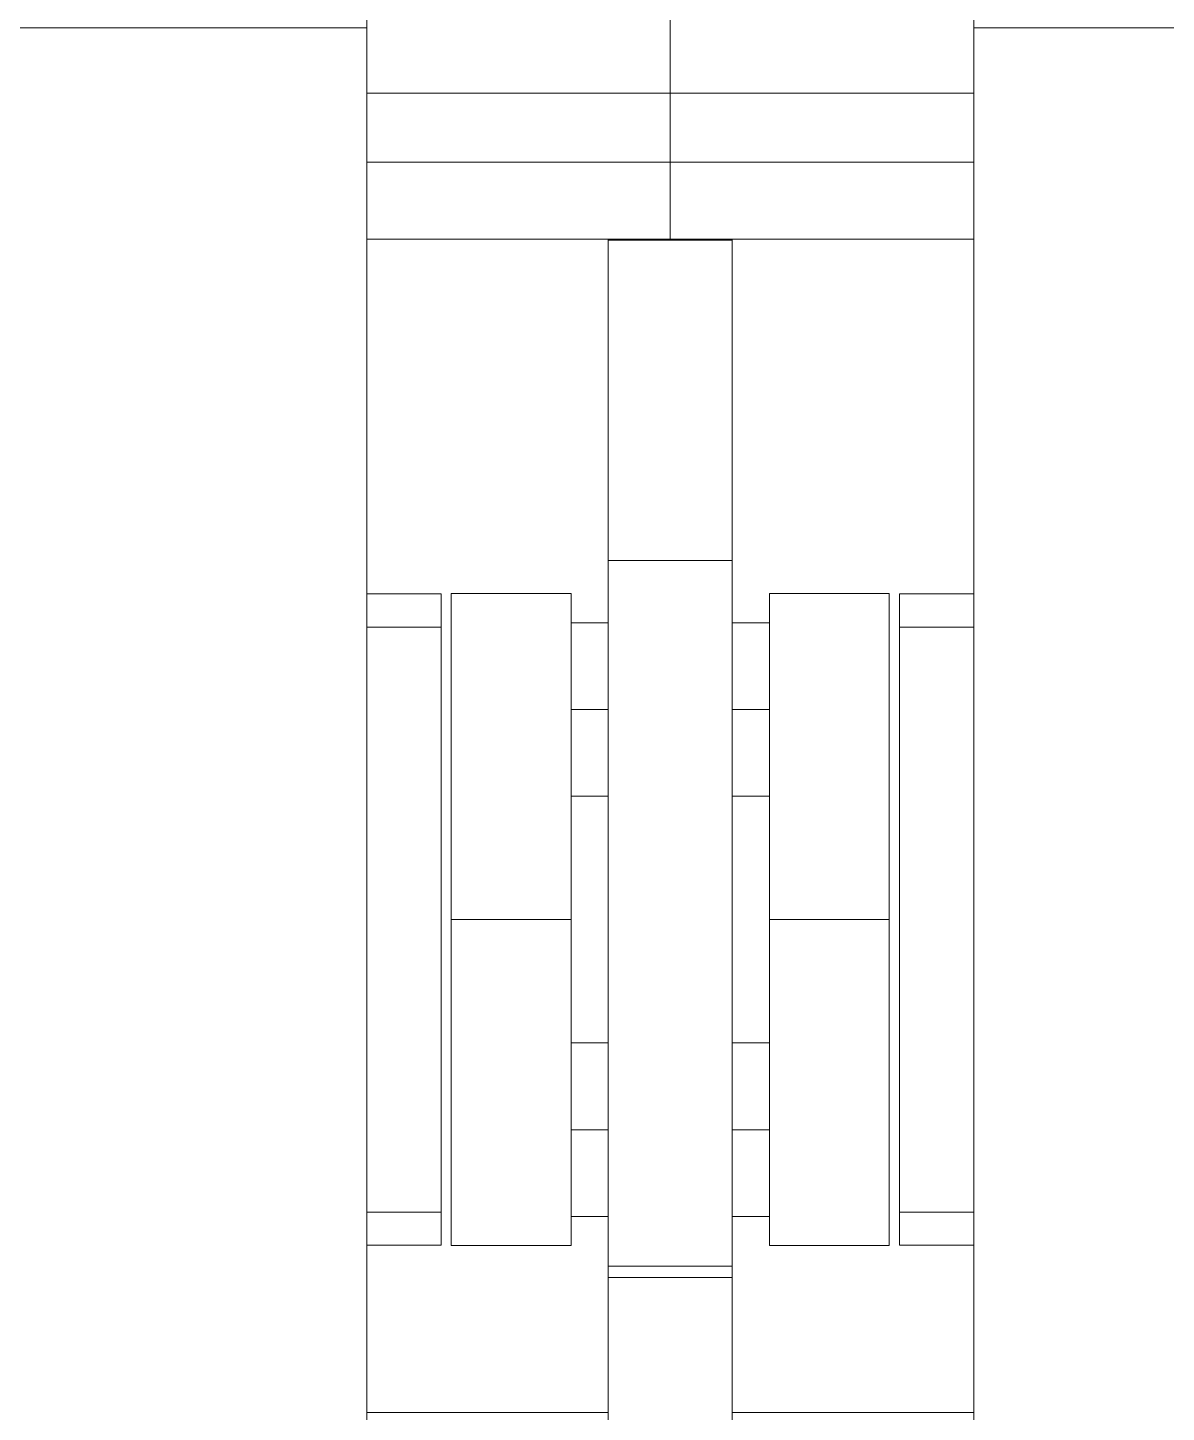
# Model space of a CAD drawing. Header units: millimetres. Extents: x -46169 to 237885, y -84465 to 18123.
# Drawn here: x 226388.6 to 226480.5, y -80615.1 to -80503.3 of the extents above; entities that cross this region are included whole.
import ezdxf

# ---------------------------------------------------------------- set-up
doc = ezdxf.new("R2010")
doc.units = ezdxf.units.MM
doc.header["$MEASUREMENT"] = 0
doc.linetypes.add('Wipeout_Contour', pattern=[1000, 0, -1000])
doc.layers.add('New_A-20-M_Floor_Slab', color=7, linetype='Continuous')
doc.layers.add('New_A-35-M_FFE_Fixed', color=7, linetype='Continuous')
doc.layers.add('New_A-20-M_Floor_Slab_Pen_No__89', color=8, linetype='Continuous', lineweight=20)
doc.layers.add('New_A-35-M_FFE_Fixed_Pen_No__1', color=7, linetype='Continuous', lineweight=13)

# ---------------------------------------------------------------- blocks, each defined once
blk = doc.blocks.new('Section Elem_269_4', base_point=(208268.76, -84332.61))
at = {"color": 254, "linetype": 'Wipeout_Contour', "lineweight": 0, "ltscale": 3845364.462319465}
blk.add_wipeout([(226415.94, -80520.4), (226415.94, -80549.04), (226421.94, -80549.04), (226421.94, -80601.62), (226415.94, -80601.62), (226415.94, -80615.11), (226435.44, -80615.11), (226435.44, -80599.29), (226432.44, -80599.29), (226432.44, -80601.65), (226422.75, -80601.65), (226422.75, -80549.01), (226432.44, -80549.01), (226432.44, -80551.38), (226435.44, -80551.38), (226435.44, -80520.4)], dxfattribs=at).dxf.layer = 'New_A-20-M_Floor_Slab'
at = {"color": 254, "linetype": 'Wipeout_Contour', "lineweight": 0, "ltscale": 3845784.790858523}
blk.add_wipeout([(226445.44, -80615.11), (226464.94, -80615.11), (226464.94, -80601.62), (226458.94, -80601.62), (226458.94, -80549.04), (226464.94, -80549.04), (226464.94, -80520.4), (226445.44, -80520.4), (226445.44, -80551.38), (226448.44, -80551.38), (226448.44, -80549.01), (226458.12, -80549.01), (226458.12, -80601.65), (226448.44, -80601.65), (226448.44, -80599.29), (226445.44, -80599.29)], dxfattribs=at).dxf.layer = 'New_A-20-M_Floor_Slab'
at = {"color": 254, "linetype": 'Wipeout_Contour', "lineweight": 0, "ltscale": 961371.613863}
blk.add_wipeout([(226432.44, -80565.38), (226432.44, -80585.29), (226435.44, -80585.29), (226435.44, -80565.38)], dxfattribs=at).dxf.layer = 'New_A-20-M_Floor_Slab'
at = {"color": 254, "linetype": 'Wipeout_Contour', "lineweight": 0, "ltscale": 961420.604556}
blk.add_wipeout([(226445.44, -80565.38), (226445.44, -80585.29), (226448.44, -80585.29), (226448.44, -80565.38)], dxfattribs=at).dxf.layer = 'New_A-20-M_Floor_Slab'
blk = doc.blocks.new('Section Elem_284_4', base_point=(208268.76, -84332.61))
at = {"color": 254, "linetype": 'Wipeout_Contour', "lineweight": 0, "ltscale": 1443400.028747636}
blk.add_wipeout([(226464.94, -80346.96), (226464.94, -80503.33), (226494.94, -80503.33), (226935.94, -80503.33), (226965.94, -80503.33), (226965.94, -80346.96)], dxfattribs=at).dxf.layer = 'New_A-35-M_FFE_Fixed'
at = {"color": 254, "linetype": 'Wipeout_Contour', "lineweight": 0, "ltscale": 961326.076066}
blk.add_wipeout([(226445.44, -80525.7), (226445.44, -80520.48), (226435.44, -80520.48), (226435.44, -80525.7)], dxfattribs=at).dxf.layer = 'New_A-35-M_FFE_Fixed'
at = {"color": 254, "linetype": 'Wipeout_Contour', "lineweight": 0, "ltscale": 961363.285059}
blk.add_wipeout([(226445.44, -80553.51), (226445.44, -80548.19), (226435.44, -80548.19), (226435.44, -80553.51)], dxfattribs=at).dxf.layer = 'New_A-35-M_FFE_Fixed'
at = {"color": 254, "linetype": 'Wipeout_Contour', "lineweight": 0, "ltscale": 961410.565257}
blk.add_wipeout([(226448.44, -80551.02), (226458.12, -80551.02), (226458.12, -80549.01), (226448.44, -80549.01)], dxfattribs=at).dxf.layer = 'New_A-35-M_FFE_Fixed'
at = {"color": 254, "linetype": 'Wipeout_Contour', "lineweight": 0, "ltscale": 961444.025981}
blk.add_wipeout([(226458.94, -80551.72), (226464.94, -80551.72), (226464.94, -80549.56), (226458.94, -80549.56)], dxfattribs=at).dxf.layer = 'New_A-35-M_FFE_Fixed'
at = {"color": 254, "linetype": 'Wipeout_Contour', "lineweight": 0, "ltscale": 961437.756958}
blk.add_wipeout([(226448.44, -80565.26), (226448.44, -80575.33), (226458.12, -80575.33), (226458.12, -80565.26)], dxfattribs=at).dxf.layer = 'New_A-35-M_FFE_Fixed'
at = {"color": 254, "linetype": 'Wipeout_Contour', "lineweight": 0, "ltscale": 961478.463099}
blk.add_wipeout([(226458.12, -80599.65), (226448.44, -80599.65), (226448.44, -80601.65), (226458.12, -80601.65)], dxfattribs=at).dxf.layer = 'New_A-35-M_FFE_Fixed'
at = {"color": 254, "linetype": 'Wipeout_Contour', "lineweight": 0, "ltscale": 961512.040823}
blk.add_wipeout([(226464.94, -80601.11), (226458.94, -80601.11), (226458.94, -80601.62), (226464.94, -80601.62)], dxfattribs=at).dxf.layer = 'New_A-35-M_FFE_Fixed'
at = {"color": 254, "linetype": 'Wipeout_Contour', "lineweight": 0, "ltscale": 961434.259777}
blk.add_wipeout([(226445.44, -80604.23), (226445.44, -80603.32), (226435.44, -80603.32), (226435.44, -80604.23)], dxfattribs=at).dxf.layer = 'New_A-35-M_FFE_Fixed'
at = {"color": 254, "linetype": 'Wipeout_Contour', "lineweight": 0, "ltscale": 961436.86701}
blk.add_wipeout([(226435.44, -80606.1), (226445.44, -80606.1), (226445.44, -80605.34), (226435.44, -80605.34)], dxfattribs=at).dxf.layer = 'New_A-35-M_FFE_Fixed'
at = {"color": 254, "linetype": 'Wipeout_Contour', "lineweight": 0, "ltscale": 961439.506845}
blk.add_wipeout([(226445.44, -80607.94), (226445.44, -80607.43), (226435.44, -80607.43), (226435.44, -80607.94)], dxfattribs=at).dxf.layer = 'New_A-35-M_FFE_Fixed'
at = {"color": 254, "linetype": 'Wipeout_Contour', "lineweight": 0, "ltscale": 961445.813574}
blk.add_wipeout([(226445.44, -80611.52), (226435.44, -80611.52), (226435.44, -80613.26), (226445.44, -80613.26)], dxfattribs=at).dxf.layer = 'New_A-35-M_FFE_Fixed'
at = {"color": 254, "linetype": 'Wipeout_Contour', "lineweight": 0, "ltscale": 961450.388444}
blk.add_wipeout([(226445.44, -80616.64), (226445.44, -80614.96), (226435.44, -80614.96), (226435.44, -80616.64)], dxfattribs=at).dxf.layer = 'New_A-35-M_FFE_Fixed'
at = {"layer": 'New_A-35-M_FFE_Fixed_Pen_No__1', "linetype": 'Continuous'}
for p, q in [((226458.12, -80549.01), (226448.44, -80549.01)), ((226458.12, -80601.65), (226448.44, -80601.65))]:
    blk.add_line(p, q, dxfattribs=at)
at = {"color": 254, "linetype": 'Wipeout_Contour', "lineweight": 0, "ltscale": 1201652.973264358}
blk.add_wipeout([(226435.44, -80520.48), (226445.44, -80520.48), (226445.44, -80520.4), (226440.44, -80520.4), (226435.44, -80520.4)], dxfattribs=at).dxf.layer = 'New_A-35-M_FFE_Fixed'
at = {"color": 254, "linetype": 'Wipeout_Contour', "lineweight": 0, "ltscale": 961332.876935}
blk.add_wipeout([(226445.44, -80525.7), (226435.44, -80525.7), (226435.44, -80530.63), (226445.44, -80530.63)], dxfattribs=at).dxf.layer = 'New_A-35-M_FFE_Fixed'
at = {"color": 254, "linetype": 'Wipeout_Contour', "lineweight": 0, "ltscale": 961442.233685}
blk.add_wipeout([(226458.94, -80549.56), (226464.94, -80549.56), (226464.94, -80549.04), (226458.94, -80549.04)], dxfattribs=at).dxf.layer = 'New_A-35-M_FFE_Fixed'
at = {"color": 254, "linetype": 'Wipeout_Contour', "lineweight": 0, "ltscale": 961415.732397}
blk.add_wipeout([(226448.44, -80551.02), (226448.44, -80556.72), (226458.12, -80556.72), (226458.12, -80551.02)], dxfattribs=at).dxf.layer = 'New_A-35-M_FFE_Fixed'
at = {"color": 254, "linetype": 'Wipeout_Contour', "lineweight": 0, "ltscale": 961372.299553}
blk.add_wipeout([(226435.44, -80553.51), (226435.44, -80561.63), (226445.44, -80561.63), (226445.44, -80553.51)], dxfattribs=at).dxf.layer = 'New_A-35-M_FFE_Fixed'
at = {"color": 254, "linetype": 'Wipeout_Contour', "lineweight": 0, "ltscale": 961473.293408}
blk.add_wipeout([(226448.44, -80593.94), (226448.44, -80599.65), (226458.12, -80599.65), (226458.12, -80593.94)], dxfattribs=at).dxf.layer = 'New_A-35-M_FFE_Fixed'
at = {"color": 254, "linetype": 'Wipeout_Contour', "lineweight": 0, "ltscale": 961430.658555}
blk.add_wipeout([(226435.44, -80598.86), (226435.44, -80603.32), (226445.44, -80603.32), (226445.44, -80598.86)], dxfattribs=at).dxf.layer = 'New_A-35-M_FFE_Fixed'
at = {"color": 254, "linetype": 'Wipeout_Contour', "lineweight": 0, "ltscale": 961510.247544}
blk.add_wipeout([(226464.94, -80598.94), (226458.94, -80598.94), (226458.94, -80601.11), (226464.94, -80601.11)], dxfattribs=at).dxf.layer = 'New_A-35-M_FFE_Fixed'
at = {"color": 254, "linetype": 'Wipeout_Contour', "lineweight": 0, "ltscale": 961435.016876}
blk.add_wipeout([(226445.44, -80604.45), (226445.44, -80604.23), (226435.44, -80604.23), (226435.44, -80604.45)], dxfattribs=at).dxf.layer = 'New_A-35-M_FFE_Fixed'
at = {"color": 254, "linetype": 'Wipeout_Contour', "lineweight": 0, "ltscale": 961443.458855}
blk.add_wipeout([(226435.44, -80611.52), (226445.44, -80611.52), (226445.44, -80609.75), (226435.44, -80609.75)], dxfattribs=at).dxf.layer = 'New_A-35-M_FFE_Fixed'
at = {"color": 254, "linetype": 'Wipeout_Contour', "lineweight": 0, "ltscale": 961448.360882}
blk.add_wipeout([(226435.44, -80614.96), (226445.44, -80614.96), (226445.44, -80613.61), (226435.44, -80613.61)], dxfattribs=at).dxf.layer = 'New_A-35-M_FFE_Fixed'
at = {"layer": 'New_A-35-M_FFE_Fixed_Pen_No__1', "linetype": 'Continuous'}
for p, q in [((226458.12, -80551.02), (226458.12, -80549.01)), ((226458.94, -80549.56), (226458.94, -80549.04)), ((226458.12, -80601.65), (226458.12, -80599.65)), ((226458.94, -80601.62), (226458.94, -80601.11))]:
    blk.add_line(p, q, dxfattribs=at)
at = {"color": 254, "linetype": 'Wipeout_Contour', "lineweight": 0, "ltscale": 961339.17124}
blk.add_wipeout([(226445.44, -80535.1), (226445.44, -80530.63), (226435.44, -80530.63), (226435.44, -80535.1)], dxfattribs=at).dxf.layer = 'New_A-35-M_FFE_Fixed'
at = {"color": 254, "linetype": 'Wipeout_Contour', "lineweight": 0, "ltscale": 961388.842268}
blk.add_wipeout([(226445.44, -80551.91), (226448.44, -80551.91), (226448.44, -80551.38), (226445.44, -80551.38)], dxfattribs=at).dxf.layer = 'New_A-35-M_FFE_Fixed'
at = {"color": 254, "linetype": 'Wipeout_Contour', "lineweight": 0, "ltscale": 961477.136427}
blk.add_wipeout([(226458.94, -80551.72), (226458.94, -80598.94), (226464.94, -80598.94), (226464.94, -80551.72)], dxfattribs=at).dxf.layer = 'New_A-35-M_FFE_Fixed'
at = {"color": 254, "linetype": 'Wipeout_Contour', "lineweight": 0, "ltscale": 961425.280577}
blk.add_wipeout([(226448.44, -80556.72), (226448.44, -80565.26), (226458.12, -80565.26), (226458.12, -80556.72)], dxfattribs=at).dxf.layer = 'New_A-35-M_FFE_Fixed'
at = {"color": 254, "linetype": 'Wipeout_Contour', "lineweight": 0, "ltscale": 961384.360904}
blk.add_wipeout([(226445.44, -80571.51), (226445.44, -80561.63), (226435.44, -80561.63), (226435.44, -80571.51)], dxfattribs=at).dxf.layer = 'New_A-35-M_FFE_Fixed'
at = {"color": 254, "linetype": 'Wipeout_Contour', "lineweight": 0, "ltscale": 961463.741615}
blk.add_wipeout([(226458.12, -80585.4), (226448.44, -80585.4), (226448.44, -80593.94), (226458.12, -80593.94)], dxfattribs=at).dxf.layer = 'New_A-35-M_FFE_Fixed'
at = {"color": 254, "linetype": 'Wipeout_Contour', "lineweight": 0, "ltscale": 961422.65802}
blk.add_wipeout([(226445.44, -80591.39), (226435.44, -80591.39), (226435.44, -80598.86), (226445.44, -80598.86)], dxfattribs=at).dxf.layer = 'New_A-35-M_FFE_Fixed'
at = {"color": 254, "linetype": 'Wipeout_Contour', "lineweight": 0, "ltscale": 961441.059318}
blk.add_wipeout([(226435.44, -80609.75), (226445.44, -80609.75), (226445.44, -80607.94), (226435.44, -80607.94)], dxfattribs=at).dxf.layer = 'New_A-35-M_FFE_Fixed'
at = {"layer": 'New_A-35-M_FFE_Fixed_Pen_No__1', "linetype": 'Continuous'}
for p, q in [((226448.44, -80551.02), (226448.44, -80549.01)), ((226458.94, -80551.72), (226458.94, -80549.56)), ((226458.12, -80556.72), (226458.12, -80551.02)), ((226458.94, -80598.94), (226458.94, -80551.72)), ((226458.12, -80565.26), (226458.12, -80556.72)), ((226458.12, -80599.65), (226458.12, -80593.94)), ((226458.94, -80601.11), (226458.94, -80598.94))]:
    blk.add_line(p, q, dxfattribs=at)
at = {"color": 254, "linetype": 'Wipeout_Contour', "lineweight": 0, "ltscale": 961545.005463}
blk.add_wipeout([(226464.94, -80503.33), (226464.94, -80647.33), (226494.94, -80647.33), (226494.94, -80503.33)], dxfattribs=at).dxf.layer = 'New_A-35-M_FFE_Fixed'
at = {"color": 254, "linetype": 'Wipeout_Contour', "lineweight": 0, "ltscale": 961344.757724}
blk.add_wipeout([(226445.44, -80535.1), (226435.44, -80535.1), (226435.44, -80538.96), (226445.44, -80538.96)], dxfattribs=at).dxf.layer = 'New_A-35-M_FFE_Fixed'
at = {"color": 254, "linetype": 'Wipeout_Contour', "lineweight": 0, "ltscale": 961390.216525}
blk.add_wipeout([(226448.44, -80551.91), (226445.44, -80551.91), (226445.44, -80553.43), (226448.44, -80553.43)], dxfattribs=at).dxf.layer = 'New_A-35-M_FFE_Fixed'
at = {"color": 254, "linetype": 'Wipeout_Contour', "lineweight": 0, "ltscale": 961399.665257}
blk.add_wipeout([(226445.44, -80558.38), (226445.44, -80561.05), (226448.44, -80561.05), (226448.44, -80558.38)], dxfattribs=at).dxf.layer = 'New_A-35-M_FFE_Fixed'
at = {"color": 254, "linetype": 'Wipeout_Contour', "lineweight": 0, "ltscale": 1201759.708687224}
blk.add_wipeout([(226445.44, -80565.38), (226448.44, -80565.38), (226448.44, -80565.26), (226448.44, -80564.84), (226445.44, -80564.84)], dxfattribs=at).dxf.layer = 'New_A-35-M_FFE_Fixed'
at = {"color": 254, "linetype": 'Wipeout_Contour', "lineweight": 0, "ltscale": 961397.926559}
blk.add_wipeout([(226445.44, -80581.87), (226445.44, -80571.51), (226435.44, -80571.51), (226435.44, -80581.87)], dxfattribs=at).dxf.layer = 'New_A-35-M_FFE_Fixed'
at = {"color": 254, "linetype": 'Wipeout_Contour', "lineweight": 0, "ltscale": 961451.262679}
blk.add_wipeout([(226448.44, -80575.33), (226448.44, -80585.4), (226458.12, -80585.4), (226458.12, -80575.33)], dxfattribs=at).dxf.layer = 'New_A-35-M_FFE_Fixed'
at = {"color": 254, "linetype": 'Wipeout_Contour', "lineweight": 0, "ltscale": 1201807.511204386}
blk.add_wipeout([(226445.44, -80594.97), (226448.44, -80594.97), (226448.44, -80593.94), (226448.44, -80592.29), (226445.44, -80592.29)], dxfattribs=at).dxf.layer = 'New_A-35-M_FFE_Fixed'
at = {"color": 254, "linetype": 'Wipeout_Contour', "lineweight": 0, "ltscale": 961452.373934}
blk.add_wipeout([(226448.44, -80598.75), (226445.44, -80598.75), (226445.44, -80599.29), (226448.44, -80599.29)], dxfattribs=at).dxf.layer = 'New_A-35-M_FFE_Fixed'
at = {"layer": 'New_A-35-M_FFE_Fixed_Pen_No__1', "linetype": 'Continuous'}
for p, q in [((226464.94, -80549.04), (226458.94, -80549.04)), ((226448.44, -80551.38), (226445.44, -80551.38)), ((226464.94, -80551.72), (226458.94, -80551.72)), ((226458.12, -80575.33), (226458.12, -80565.26)), ((226458.12, -80575.33), (226448.44, -80575.33)), ((226458.12, -80585.4), (226458.12, -80575.33)), ((226458.12, -80593.94), (226458.12, -80585.4)), ((226464.94, -80598.94), (226458.94, -80598.94)), ((226448.44, -80601.65), (226448.44, -80599.65)), ((226464.94, -80601.62), (226458.94, -80601.62))]:
    blk.add_line(p, q, dxfattribs=at)
at = {"color": 254, "linetype": 'Wipeout_Contour', "lineweight": 0, "ltscale": 961348.163644}
blk.add_wipeout([(226440.44, -80501.63), (226440.44, -80508.61), (226464.94, -80508.61), (226464.94, -80501.63)], dxfattribs=at).dxf.layer = 'New_A-35-M_FFE_Fixed'
at = {"color": 254, "linetype": 'Wipeout_Contour', "lineweight": 0, "ltscale": 961356.033763}
blk.add_wipeout([(226464.94, -80510.54), (226440.44, -80510.54), (226440.44, -80511.45), (226464.94, -80511.45)], dxfattribs=at).dxf.layer = 'New_A-35-M_FFE_Fixed'
at = {"color": 254, "linetype": 'Wipeout_Contour', "lineweight": 0, "ltscale": 961364.470078}
blk.add_wipeout([(226440.44, -80514.18), (226440.44, -80520.4), (226464.94, -80520.4), (226464.94, -80514.18)], dxfattribs=at).dxf.layer = 'New_A-35-M_FFE_Fixed'
at = {"color": 254, "linetype": 'Wipeout_Contour', "lineweight": 0, "ltscale": 961349.457735}
blk.add_wipeout([(226435.44, -80538.96), (226435.44, -80542.11), (226445.44, -80542.11), (226445.44, -80538.96)], dxfattribs=at).dxf.layer = 'New_A-35-M_FFE_Fixed'
at = {"color": 254, "linetype": 'Wipeout_Contour', "lineweight": 0, "ltscale": 961392.755941}
blk.add_wipeout([(226445.44, -80553.43), (226445.44, -80555.7), (226448.44, -80555.7), (226448.44, -80553.43)], dxfattribs=at).dxf.layer = 'New_A-35-M_FFE_Fixed'
at = {"color": 254, "linetype": 'Wipeout_Contour', "lineweight": 0, "ltscale": 1201757.56972336}
blk.add_wipeout([(226445.44, -80564.84), (226448.44, -80564.84), (226448.44, -80563.59), (226448.44, -80563.33), (226445.44, -80563.33)], dxfattribs=at).dxf.layer = 'New_A-35-M_FFE_Fixed'
at = {"color": 254, "linetype": 'Wipeout_Contour', "lineweight": 0, "ltscale": 961411.261066}
blk.add_wipeout([(226435.44, -80591.39), (226445.44, -80591.39), (226445.44, -80581.87), (226435.44, -80581.87)], dxfattribs=at).dxf.layer = 'New_A-35-M_FFE_Fixed'
at = {"color": 254, "linetype": 'Wipeout_Contour', "lineweight": 0, "ltscale": 961450.998919}
blk.add_wipeout([(226445.44, -80597.24), (226445.44, -80598.75), (226448.44, -80598.75), (226448.44, -80597.24)], dxfattribs=at).dxf.layer = 'New_A-35-M_FFE_Fixed'
at = {"layer": 'New_A-35-M_FFE_Fixed_Pen_No__1', "linetype": 'Continuous'}
for p, q in [((226464.94, -80503.33), (226464.94, -80346.96)), ((226494.94, -80503.33), (226464.94, -80503.33)), ((226464.94, -80520.4), (226440.44, -80520.4)), ((226448.44, -80565.38), (226445.44, -80565.38)), ((226448.44, -80575.33), (226448.44, -80565.26)), ((226448.44, -80599.29), (226445.44, -80599.29))]:
    blk.add_line(p, q, dxfattribs=at)
at = {"color": 254, "linetype": 'Wipeout_Contour', "lineweight": 0, "ltscale": 961353.494516}
blk.add_wipeout([(226440.44, -80508.61), (226440.44, -80509.58), (226464.94, -80509.58), (226464.94, -80508.61)], dxfattribs=at).dxf.layer = 'New_A-35-M_FFE_Fixed'
at = {"color": 254, "linetype": 'Wipeout_Contour', "lineweight": 0, "ltscale": 961360.149179}
blk.add_wipeout([(226464.94, -80513.95), (226440.44, -80513.95), (226440.44, -80514.18), (226464.94, -80514.18)], dxfattribs=at).dxf.layer = 'New_A-35-M_FFE_Fixed'
at = {"color": 254, "linetype": 'Wipeout_Contour', "lineweight": 0, "ltscale": 961353.120953}
blk.add_wipeout([(226435.44, -80542.11), (226435.44, -80544.43), (226445.44, -80544.43), (226445.44, -80542.11)], dxfattribs=at).dxf.layer = 'New_A-35-M_FFE_Fixed'
at = {"color": 254, "linetype": 'Wipeout_Contour', "lineweight": 0, "ltscale": 1201745.889140559}
blk.add_wipeout([(226445.44, -80558.38), (226448.44, -80558.38), (226448.44, -80556.72), (226448.44, -80555.7), (226445.44, -80555.7)], dxfattribs=at).dxf.layer = 'New_A-35-M_FFE_Fixed'
at = {"color": 254, "linetype": 'Wipeout_Contour', "lineweight": 0, "ltscale": 961402.983416}
blk.add_wipeout([(226445.44, -80561.05), (226445.44, -80563.33), (226448.44, -80563.33), (226448.44, -80561.05)], dxfattribs=at).dxf.layer = 'New_A-35-M_FFE_Fixed'
at = {"color": 254, "linetype": 'Wipeout_Contour', "lineweight": 0, "ltscale": 961434.311935}
blk.add_wipeout([(226445.44, -80585.82), (226448.44, -80585.82), (226448.44, -80585.29), (226445.44, -80585.29)], dxfattribs=at).dxf.layer = 'New_A-35-M_FFE_Fixed'
at = {"color": 254, "linetype": 'Wipeout_Contour', "lineweight": 0, "ltscale": 961448.458364}
blk.add_wipeout([(226448.44, -80594.97), (226445.44, -80594.97), (226445.44, -80597.24), (226448.44, -80597.24)], dxfattribs=at).dxf.layer = 'New_A-35-M_FFE_Fixed'
at = {"layer": 'New_A-35-M_FFE_Fixed_Pen_No__1', "linetype": 'Continuous'}
for p, q in [((226464.94, -80508.61), (226440.44, -80508.61)), ((226448.44, -80556.72), (226448.44, -80551.02)), ((226448.44, -80565.26), (226448.44, -80556.72)), ((226448.44, -80558.38), (226445.44, -80558.38)), ((226448.44, -80599.65), (226448.44, -80593.94))]:
    blk.add_line(p, q, dxfattribs=at)
at = {"color": 254, "linetype": 'Wipeout_Contour', "lineweight": 0, "ltscale": 961354.785226}
blk.add_wipeout([(226440.44, -80509.58), (226440.44, -80510.54), (226464.94, -80510.54), (226464.94, -80509.58)], dxfattribs=at).dxf.layer = 'New_A-35-M_FFE_Fixed'
at = {"color": 254, "linetype": 'Wipeout_Contour', "lineweight": 0, "ltscale": 961359.074719}
blk.add_wipeout([(226464.94, -80512.98), (226440.44, -80512.98), (226440.44, -80513.55), (226464.94, -80513.55)], dxfattribs=at).dxf.layer = 'New_A-35-M_FFE_Fixed'
at = {"color": 254, "linetype": 'Wipeout_Contour', "lineweight": 0, "ltscale": 961355.630206}
blk.add_wipeout([(226445.44, -80545.85), (226445.44, -80544.43), (226435.44, -80544.43), (226435.44, -80545.85)], dxfattribs=at).dxf.layer = 'New_A-35-M_FFE_Fixed'
at = {"color": 254, "linetype": 'Wipeout_Contour', "lineweight": 0, "ltscale": 1201795.826775527}
blk.add_wipeout([(226445.44, -80587.34), (226448.44, -80587.34), (226448.44, -80587.08), (226448.44, -80585.82), (226445.44, -80585.82)], dxfattribs=at).dxf.layer = 'New_A-35-M_FFE_Fixed'
at = {"layer": 'New_A-35-M_FFE_Fixed_Pen_No__1', "linetype": 'Continuous'}
for p, q in [((226448.44, -80585.4), (226448.44, -80575.33)), ((226448.44, -80585.29), (226445.44, -80585.29))]:
    blk.add_line(p, q, dxfattribs=at)
at = {"color": 254, "linetype": 'Wipeout_Contour', "lineweight": 0, "ltscale": 961358.219699}
blk.add_wipeout([(226440.44, -80512.27), (226440.44, -80512.98), (226464.94, -80512.98), (226464.94, -80512.27)], dxfattribs=at).dxf.layer = 'New_A-35-M_FFE_Fixed'
at = {"color": 254, "linetype": 'Wipeout_Contour', "lineweight": 0, "ltscale": 961359.726081}
blk.add_wipeout([(226440.44, -80513.55), (226440.44, -80513.95), (226464.94, -80513.95), (226464.94, -80513.55)], dxfattribs=at).dxf.layer = 'New_A-35-M_FFE_Fixed'
at = {"color": 254, "linetype": 'Wipeout_Contour', "lineweight": 0, "ltscale": 961356.905225}
blk.add_wipeout([(226445.44, -80545.85), (226435.44, -80545.85), (226435.44, -80546.33), (226445.44, -80546.33)], dxfattribs=at).dxf.layer = 'New_A-35-M_FFE_Fixed'
at = {"color": 254, "linetype": 'Wipeout_Contour', "lineweight": 0, "ltscale": 961438.227065}
blk.add_wipeout([(226448.44, -80587.34), (226445.44, -80587.34), (226445.44, -80589.61), (226448.44, -80589.61)], dxfattribs=at).dxf.layer = 'New_A-35-M_FFE_Fixed'
at = {"layer": 'New_A-35-M_FFE_Fixed_Pen_No__1', "linetype": 'Continuous'}
blk.add_line((226464.94, -80514.18), (226440.44, -80514.18), dxfattribs=at)
at = {"color": 254, "linetype": 'Wipeout_Contour', "lineweight": 0, "ltscale": 961357.193148}
blk.add_wipeout([(226464.94, -80511.45), (226440.44, -80511.45), (226440.44, -80512.27), (226464.94, -80512.27)], dxfattribs=at).dxf.layer = 'New_A-35-M_FFE_Fixed'
at = {"color": 254, "linetype": 'Wipeout_Contour', "lineweight": 0, "ltscale": 961358.470031}
blk.add_wipeout([(226435.44, -80546.33), (226435.44, -80548.19), (226445.44, -80548.19), (226445.44, -80546.33)], dxfattribs=at).dxf.layer = 'New_A-35-M_FFE_Fixed'
at = {"color": 254, "linetype": 'Wipeout_Contour', "lineweight": 0, "ltscale": 961441.546209}
blk.add_wipeout([(226448.44, -80589.61), (226445.44, -80589.61), (226445.44, -80592.29), (226448.44, -80592.29)], dxfattribs=at).dxf.layer = 'New_A-35-M_FFE_Fixed'
at = {"layer": 'New_A-35-M_FFE_Fixed_Pen_No__1', "linetype": 'Continuous'}
for p, q in [((226464.94, -80647.33), (226464.94, -80503.33)), ((226448.44, -80593.94), (226448.44, -80585.4)), ((226448.44, -80592.29), (226445.44, -80592.29))]:
    blk.add_line(p, q, dxfattribs=at)
blk = doc.blocks.new('Section Elem_289_4', base_point=(208268.76, -84332.61))
at = {"layer": 'New_A-35-M_FFE_Fixed_Pen_No__1', "linetype": 'Continuous'}
for p, q in [((226445.44, -80520.48), (226445.44, -80520.4)), ((226445.44, -80525.7), (226445.44, -80520.48)), ((226435.44, -80530.63), (226435.44, -80525.7)), ((226445.44, -80530.63), (226445.44, -80525.7)), ((226435.44, -80535.1), (226435.44, -80530.63)), ((226445.44, -80535.1), (226445.44, -80530.63)), ((226435.44, -80538.96), (226435.44, -80535.1)), ((226445.44, -80538.96), (226445.44, -80535.1)), ((226435.44, -80542.11), (226435.44, -80538.96)), ((226445.44, -80542.11), (226445.44, -80538.96)), ((226435.44, -80544.43), (226435.44, -80542.11)), ((226445.44, -80544.43), (226445.44, -80542.11)), ((226435.44, -80545.85), (226435.44, -80544.43)), ((226445.44, -80545.85), (226445.44, -80544.43)), ((226435.44, -80546.33), (226435.44, -80545.85)), ((226445.44, -80546.33), (226435.44, -80546.33)), ((226435.44, -80548.19), (226435.44, -80546.33)), ((226445.44, -80546.33), (226445.44, -80545.85)), ((226445.44, -80548.19), (226445.44, -80546.33)), ((226445.44, -80553.51), (226445.44, -80548.19)), ((226445.44, -80561.63), (226445.44, -80553.51)), ((226445.44, -80571.51), (226445.44, -80561.63)), ((226435.44, -80581.87), (226435.44, -80571.51)), ((226445.44, -80581.87), (226445.44, -80571.51)), ((226445.44, -80591.39), (226445.44, -80581.87)), ((226445.44, -80598.86), (226445.44, -80591.39)), ((226445.44, -80603.32), (226445.44, -80598.86)), ((226445.44, -80603.32), (226435.44, -80603.32)), ((226435.44, -80611.52), (226435.44, -80609.75)), ((226445.44, -80611.52), (226445.44, -80609.75)), ((226435.44, -80616.64), (226435.44, -80614.96)), ((226445.44, -80616.64), (226445.44, -80614.96))]:
    blk.add_line(p, q, dxfattribs=at)
at = {"color": 254, "linetype": 'Wipeout_Contour', "lineweight": 0, "ltscale": 961280.181125}
blk.add_wipeout([(226415.94, -80549.04), (226415.94, -80549.56), (226421.94, -80549.56), (226421.94, -80549.04)], dxfattribs=at).dxf.layer = 'New_A-35-M_FFE_Fixed'
at = {"color": 254, "linetype": 'Wipeout_Contour', "lineweight": 0, "ltscale": 961341.224121}
blk.add_wipeout([(226432.44, -80553.43), (226435.44, -80553.43), (226435.44, -80551.91), (226432.44, -80551.91)], dxfattribs=at).dxf.layer = 'New_A-35-M_FFE_Fixed'
at = {"color": 254, "linetype": 'Wipeout_Contour', "lineweight": 0, "ltscale": 961347.081746}
blk.add_wipeout([(226432.44, -80555.7), (226432.44, -80558.38), (226435.44, -80558.38), (226435.44, -80555.7)], dxfattribs=at).dxf.layer = 'New_A-35-M_FFE_Fixed'
at = {"color": 254, "linetype": 'Wipeout_Contour', "lineweight": 0, "ltscale": 961356.5314}
blk.add_wipeout([(226432.44, -80563.33), (226432.44, -80564.84), (226435.44, -80564.84), (226435.44, -80563.33)], dxfattribs=at).dxf.layer = 'New_A-35-M_FFE_Fixed'
at = {"color": 254, "linetype": 'Wipeout_Contour', "lineweight": 0, "ltscale": 961389.237077}
blk.add_wipeout([(226432.44, -80589.61), (226435.44, -80589.61), (226435.44, -80587.34), (226432.44, -80587.34)], dxfattribs=at).dxf.layer = 'New_A-35-M_FFE_Fixed'
at = {"color": 254, "linetype": 'Wipeout_Contour', "lineweight": 0, "ltscale": 961399.468896}
blk.add_wipeout([(226432.44, -80594.97), (226432.44, -80597.24), (226435.44, -80597.24), (226435.44, -80594.97)], dxfattribs=at).dxf.layer = 'New_A-35-M_FFE_Fixed'
at = {"color": 254, "linetype": 'Wipeout_Contour', "lineweight": 0, "ltscale": 961350.00003}
blk.add_wipeout([(226421.94, -80601.11), (226415.94, -80601.11), (226415.94, -80601.62), (226421.94, -80601.62)], dxfattribs=at).dxf.layer = 'New_A-35-M_FFE_Fixed'
at = {"color": 254, "linetype": 'Wipeout_Contour', "lineweight": 0, "ltscale": 961435.757953}
blk.add_wipeout([(226445.44, -80605.34), (226445.44, -80604.45), (226435.44, -80604.45), (226435.44, -80605.34)], dxfattribs=at).dxf.layer = 'New_A-35-M_FFE_Fixed'
at = {"color": 254, "linetype": 'Wipeout_Contour', "lineweight": 0, "ltscale": 961438.273463}
blk.add_wipeout([(226445.44, -80606.1), (226435.44, -80606.1), (226435.44, -80607.43), (226445.44, -80607.43)], dxfattribs=at).dxf.layer = 'New_A-35-M_FFE_Fixed'
at = {"color": 254, "linetype": 'Wipeout_Contour', "lineweight": 0, "ltscale": 961447.217133}
blk.add_wipeout([(226445.44, -80613.61), (226445.44, -80613.26), (226435.44, -80613.26), (226435.44, -80613.61)], dxfattribs=at).dxf.layer = 'New_A-35-M_FFE_Fixed'
at = {"layer": 'New_A-35-M_FFE_Fixed_Pen_No__1', "linetype": 'Continuous'}
for p, q in [((226435.44, -80604.23), (226435.44, -80603.32)), ((226445.44, -80604.23), (226445.44, -80603.32)), ((226445.44, -80604.23), (226435.44, -80604.23)), ((226435.44, -80606.1), (226435.44, -80604.23)), ((226445.44, -80606.1), (226445.44, -80604.23)), ((226435.44, -80607.94), (226435.44, -80606.1)), ((226445.44, -80607.94), (226445.44, -80606.1)), ((226435.44, -80609.75), (226435.44, -80607.94)), ((226445.44, -80609.75), (226445.44, -80607.94)), ((226435.44, -80613.26), (226435.44, -80611.52)), ((226445.44, -80613.26), (226445.44, -80611.52)), ((226435.44, -80614.96), (226435.44, -80613.26)), ((226445.44, -80614.96), (226445.44, -80613.26))]:
    blk.add_line(p, q, dxfattribs=at)
at = {"color": 254, "linetype": 'Wipeout_Contour', "lineweight": 0, "ltscale": 961339.849767}
blk.add_wipeout([(226432.44, -80551.91), (226435.44, -80551.91), (226435.44, -80551.38), (226432.44, -80551.38)], dxfattribs=at).dxf.layer = 'New_A-35-M_FFE_Fixed'
at = {"color": 254, "linetype": 'Wipeout_Contour', "lineweight": 0, "ltscale": 1201680.141416687}
blk.add_wipeout([(226432.44, -80555.7), (226435.44, -80555.7), (226435.44, -80553.51), (226435.44, -80553.43), (226432.44, -80553.43)], dxfattribs=at).dxf.layer = 'New_A-35-M_FFE_Fixed'
at = {"color": 254, "linetype": 'Wipeout_Contour', "lineweight": 0, "ltscale": 1201693.163410568}
blk.add_wipeout([(226432.44, -80561.05), (226432.44, -80563.33), (226435.44, -80563.33), (226435.44, -80561.63), (226435.44, -80561.05)], dxfattribs=at).dxf.layer = 'New_A-35-M_FFE_Fixed'
at = {"color": 254, "linetype": 'Wipeout_Contour', "lineweight": 0, "ltscale": 961357.905932}
blk.add_wipeout([(226432.44, -80564.84), (226432.44, -80565.38), (226435.44, -80565.38), (226435.44, -80564.84)], dxfattribs=at).dxf.layer = 'New_A-35-M_FFE_Fixed'
at = {"color": 254, "linetype": 'Wipeout_Contour', "lineweight": 0, "ltscale": 961386.696613}
blk.add_wipeout([(226432.44, -80587.34), (226435.44, -80587.34), (226435.44, -80585.82), (226432.44, -80585.82)], dxfattribs=at).dxf.layer = 'New_A-35-M_FFE_Fixed'
at = {"color": 254, "linetype": 'Wipeout_Contour', "lineweight": 0, "ltscale": 1201745.552817981}
blk.add_wipeout([(226435.44, -80592.29), (226432.44, -80592.29), (226432.44, -80594.97), (226435.44, -80594.97), (226435.44, -80592.38)], dxfattribs=at).dxf.layer = 'New_A-35-M_FFE_Fixed'
at = {"color": 254, "linetype": 'Wipeout_Contour', "lineweight": 0, "ltscale": 961402.009614}
blk.add_wipeout([(226432.44, -80597.24), (226432.44, -80598.75), (226435.44, -80598.75), (226435.44, -80597.24)], dxfattribs=at).dxf.layer = 'New_A-35-M_FFE_Fixed'
at = {"color": 254, "linetype": 'Wipeout_Contour', "lineweight": 0, "ltscale": 961348.206449}
blk.add_wipeout([(226421.94, -80598.94), (226415.94, -80598.94), (226415.94, -80601.11), (226421.94, -80601.11)], dxfattribs=at).dxf.layer = 'New_A-35-M_FFE_Fixed'
at = {"layer": 'New_A-35-M_FFE_Fixed_Pen_No__1', "linetype": 'Continuous'}
for p, q in [((226435.44, -80553.51), (226435.44, -80548.19)), ((226435.44, -80571.51), (226435.44, -80561.63)), ((226421.94, -80601.62), (226421.94, -80601.11))]:
    blk.add_line(p, q, dxfattribs=at)
at = {"color": 254, "linetype": 'Wipeout_Contour', "lineweight": 0, "ltscale": 961315.08975}
blk.add_wipeout([(226421.94, -80598.94), (226421.94, -80551.72), (226415.94, -80551.72), (226415.94, -80598.94)], dxfattribs=at).dxf.layer = 'New_A-35-M_FFE_Fixed'
at = {"color": 254, "linetype": 'Wipeout_Contour', "lineweight": 0, "ltscale": 1201688.79952682}
blk.add_wipeout([(226432.44, -80558.38), (226432.44, -80561.05), (226435.44, -80561.05), (226435.44, -80558.66), (226435.44, -80558.38)], dxfattribs=at).dxf.layer = 'New_A-35-M_FFE_Fixed'
at = {"color": 254, "linetype": 'Wipeout_Contour', "lineweight": 0, "ltscale": 961385.321744}
blk.add_wipeout([(226432.44, -80585.29), (226432.44, -80585.82), (226435.44, -80585.82), (226435.44, -80585.29)], dxfattribs=at).dxf.layer = 'New_A-35-M_FFE_Fixed'
at = {"color": 254, "linetype": 'Wipeout_Contour', "lineweight": 0, "ltscale": 1201741.842600857}
blk.add_wipeout([(226435.44, -80589.61), (226432.44, -80589.61), (226432.44, -80592.29), (226435.44, -80592.29), (226435.44, -80591.39)], dxfattribs=at).dxf.layer = 'New_A-35-M_FFE_Fixed'
at = {"color": 254, "linetype": 'Wipeout_Contour', "lineweight": 0, "ltscale": 961403.384661}
blk.add_wipeout([(226432.44, -80598.75), (226432.44, -80599.29), (226435.44, -80599.29), (226435.44, -80598.75)], dxfattribs=at).dxf.layer = 'New_A-35-M_FFE_Fixed'
at = {"layer": 'New_A-35-M_FFE_Fixed_Pen_No__1', "linetype": 'Continuous'}
for p, q in [((226435.44, -80561.63), (226435.44, -80553.51)), ((226435.44, -80591.39), (226435.44, -80581.87)), ((226435.44, -80598.86), (226435.44, -80591.39)), ((226421.94, -80601.11), (226421.94, -80598.94)), ((226435.44, -80603.32), (226435.44, -80598.86))]:
    blk.add_line(p, q, dxfattribs=at)
at = {"color": 254, "linetype": 'Wipeout_Contour', "lineweight": 0, "ltscale": 961281.973722}
blk.add_wipeout([(226415.94, -80551.72), (226421.94, -80551.72), (226421.94, -80549.56), (226415.94, -80549.56)], dxfattribs=at).dxf.layer = 'New_A-35-M_FFE_Fixed'
at = {"color": 254, "linetype": 'Wipeout_Contour', "lineweight": 0, "ltscale": 961366.941983}
blk.add_wipeout([(226422.75, -80585.4), (226422.75, -80593.94), (226432.44, -80593.94), (226432.44, -80585.4)], dxfattribs=at).dxf.layer = 'New_A-35-M_FFE_Fixed'
at = {"layer": 'New_A-35-M_FFE_Fixed_Pen_No__1', "linetype": 'Continuous'}
for p, q in [((226421.94, -80549.56), (226421.94, -80549.04)), ((226421.94, -80551.72), (226421.94, -80549.56)), ((226421.94, -80598.94), (226421.94, -80551.72)), ((226432.44, -80592.29), (226435.44, -80592.29))]:
    blk.add_line(p, q, dxfattribs=at)
at = {"color": 254, "linetype": 'Wipeout_Contour', "lineweight": 0, "ltscale": 961247.291831}
blk.add_wipeout([(226415.94, -80503.33), (226385.94, -80503.33), (226385.94, -80647.33), (226415.94, -80647.33)], dxfattribs=at).dxf.layer = 'New_A-35-M_FFE_Fixed'
at = {"color": 254, "linetype": 'Wipeout_Contour', "lineweight": 0, "ltscale": 961354.46179}
blk.add_wipeout([(226432.44, -80575.33), (226422.75, -80575.33), (226422.75, -80585.4), (226432.44, -80585.4)], dxfattribs=at).dxf.layer = 'New_A-35-M_FFE_Fixed'
at = {"color": 254, "linetype": 'Wipeout_Contour', "lineweight": 0, "ltscale": 961376.494738}
blk.add_wipeout([(226432.44, -80599.65), (226432.44, -80593.94), (226422.75, -80593.94), (226422.75, -80599.65)], dxfattribs=at).dxf.layer = 'New_A-35-M_FFE_Fixed'
at = {"layer": 'New_A-35-M_FFE_Fixed_Pen_No__1', "linetype": 'Continuous'}
for p, q in [((226415.94, -80549.04), (226421.94, -80549.04)), ((226415.94, -80551.72), (226421.94, -80551.72)), ((226422.75, -80593.94), (226422.75, -80585.4)), ((226432.44, -80585.29), (226435.44, -80585.29)), ((226432.44, -80593.94), (226432.44, -80585.4)), ((226415.94, -80598.94), (226421.94, -80598.94)), ((226415.94, -80601.62), (226421.94, -80601.62))]:
    blk.add_line(p, q, dxfattribs=at)
at = {"color": 254, "linetype": 'Wipeout_Contour', "lineweight": 0, "ltscale": 1440290.457702504}
blk.add_wipeout([(225914.94, -80346.96), (225914.94, -80503.33), (225944.94, -80503.33), (226385.94, -80503.33), (226415.94, -80503.33), (226415.94, -80346.96)], dxfattribs=at).dxf.layer = 'New_A-35-M_FFE_Fixed'
at = {"color": 254, "linetype": 'Wipeout_Contour', "lineweight": 0, "ltscale": 961263.696551}
blk.add_wipeout([(226415.94, -80511.45), (226440.44, -80511.45), (226440.44, -80510.54), (226415.94, -80510.54)], dxfattribs=at).dxf.layer = 'New_A-35-M_FFE_Fixed'
at = {"color": 254, "linetype": 'Wipeout_Contour', "lineweight": 0, "ltscale": 961272.133676}
blk.add_wipeout([(226415.94, -80514.18), (226415.94, -80520.4), (226440.44, -80520.4), (226440.44, -80514.18)], dxfattribs=at).dxf.layer = 'New_A-35-M_FFE_Fixed'
at = {"color": 254, "linetype": 'Wipeout_Contour', "lineweight": 0, "ltscale": 961340.95471}
blk.add_wipeout([(226432.44, -80575.33), (226432.44, -80565.26), (226422.75, -80565.26), (226422.75, -80575.33)], dxfattribs=at).dxf.layer = 'New_A-35-M_FFE_Fixed'
at = {"color": 254, "linetype": 'Wipeout_Contour', "lineweight": 0, "ltscale": 961381.66495}
blk.add_wipeout([(226422.75, -80599.65), (226422.75, -80601.65), (226432.44, -80601.65), (226432.44, -80599.65)], dxfattribs=at).dxf.layer = 'New_A-35-M_FFE_Fixed'
at = {"layer": 'New_A-35-M_FFE_Fixed_Pen_No__1', "linetype": 'Continuous'}
for p, q in [((226440.44, -80520.4), (226415.94, -80520.4)), ((226435.44, -80520.48), (226435.44, -80520.4)), ((226445.44, -80520.48), (226435.44, -80520.48)), ((226435.44, -80525.7), (226435.44, -80520.48)), ((226422.75, -80575.33), (226432.44, -80575.33)), ((226422.75, -80585.4), (226422.75, -80575.33)), ((226432.44, -80585.4), (226432.44, -80575.33)), ((226422.75, -80599.65), (226422.75, -80593.94)), ((226432.44, -80599.65), (226432.44, -80593.94)), ((226432.44, -80599.29), (226435.44, -80599.29)), ((226422.75, -80601.65), (226422.75, -80599.65)), ((226432.44, -80601.65), (226432.44, -80599.65)), ((226422.75, -80601.65), (226432.44, -80601.65))]:
    blk.add_line(p, q, dxfattribs=at)
at = {"color": 254, "linetype": 'Wipeout_Contour', "lineweight": 0, "ltscale": 1201558.02578312}
blk.add_wipeout([(226415.94, -80508.61), (226440.44, -80508.61), (226440.44, -80501.63), (226415.94, -80501.63), (226415.94, -80503.33)], dxfattribs=at).dxf.layer = 'New_A-35-M_FFE_Fixed'
at = {"color": 254, "linetype": 'Wipeout_Contour', "lineweight": 0, "ltscale": 961267.812338}
blk.add_wipeout([(226415.94, -80514.18), (226440.44, -80514.18), (226440.44, -80513.95), (226415.94, -80513.95)], dxfattribs=at).dxf.layer = 'New_A-35-M_FFE_Fixed'
at = {"color": 254, "linetype": 'Wipeout_Contour', "lineweight": 0, "ltscale": 961328.477072}
blk.add_wipeout([(226422.75, -80556.72), (226422.75, -80565.26), (226432.44, -80565.26), (226432.44, -80556.72)], dxfattribs=at).dxf.layer = 'New_A-35-M_FFE_Fixed'
at = {"layer": 'New_A-35-M_FFE_Fixed_Pen_No__1', "linetype": 'Continuous'}
for p, q in [((226415.94, -80503.33), (226415.94, -80346.96)), ((226385.94, -80503.33), (226415.94, -80503.33)), ((226432.44, -80558.38), (226435.44, -80558.38)), ((226422.75, -80575.33), (226422.75, -80565.26)), ((226432.44, -80575.33), (226432.44, -80565.26)), ((226432.44, -80565.38), (226435.44, -80565.38))]:
    blk.add_line(p, q, dxfattribs=at)
at = {"color": 254, "linetype": 'Wipeout_Contour', "lineweight": 0, "ltscale": 961261.157049}
blk.add_wipeout([(226415.94, -80509.58), (226440.44, -80509.58), (226440.44, -80508.61), (226415.94, -80508.61)], dxfattribs=at).dxf.layer = 'New_A-35-M_FFE_Fixed'
at = {"color": 254, "linetype": 'Wipeout_Contour', "lineweight": 0, "ltscale": 961266.737813}
blk.add_wipeout([(226415.94, -80513.55), (226440.44, -80513.55), (226440.44, -80512.98), (226415.94, -80512.98)], dxfattribs=at).dxf.layer = 'New_A-35-M_FFE_Fixed'
at = {"color": 254, "linetype": 'Wipeout_Contour', "lineweight": 0, "ltscale": 961318.927931}
blk.add_wipeout([(226432.44, -80556.72), (226432.44, -80551.02), (226422.75, -80551.02), (226422.75, -80556.72)], dxfattribs=at).dxf.layer = 'New_A-35-M_FFE_Fixed'
at = {"layer": 'New_A-35-M_FFE_Fixed_Pen_No__1', "linetype": 'Continuous'}
for p, q in [((226440.44, -80508.61), (226440.44, -80501.63)), ((226440.44, -80508.61), (226415.94, -80508.61)), ((226422.75, -80565.26), (226422.75, -80556.72)), ((226432.44, -80565.26), (226432.44, -80556.72))]:
    blk.add_line(p, q, dxfattribs=at)
at = {"color": 254, "linetype": 'Wipeout_Contour', "lineweight": 0, "ltscale": 961262.447873}
blk.add_wipeout([(226415.94, -80510.54), (226440.44, -80510.54), (226440.44, -80509.58), (226415.94, -80509.58)], dxfattribs=at).dxf.layer = 'New_A-35-M_FFE_Fixed'
at = {"color": 254, "linetype": 'Wipeout_Contour', "lineweight": 0, "ltscale": 961265.882685}
blk.add_wipeout([(226415.94, -80512.98), (226440.44, -80512.98), (226440.44, -80512.27), (226415.94, -80512.27)], dxfattribs=at).dxf.layer = 'New_A-35-M_FFE_Fixed'
at = {"color": 254, "linetype": 'Wipeout_Contour', "lineweight": 0, "ltscale": 961267.389209}
blk.add_wipeout([(226415.94, -80513.95), (226440.44, -80513.95), (226440.44, -80513.55), (226415.94, -80513.55)], dxfattribs=at).dxf.layer = 'New_A-35-M_FFE_Fixed'
at = {"color": 254, "linetype": 'Wipeout_Contour', "lineweight": 0, "ltscale": 961313.760271}
blk.add_wipeout([(226422.75, -80551.02), (226432.44, -80551.02), (226432.44, -80549.01), (226422.75, -80549.01)], dxfattribs=at).dxf.layer = 'New_A-35-M_FFE_Fixed'
at = {"layer": 'New_A-35-M_FFE_Fixed_Pen_No__1', "linetype": 'Continuous'}
for p, q in [((226440.44, -80509.58), (226440.44, -80508.61)), ((226440.44, -80510.54), (226440.44, -80509.58)), ((226440.44, -80513.55), (226440.44, -80512.98)), ((226440.44, -80514.18), (226415.94, -80514.18)), ((226440.44, -80513.95), (226440.44, -80513.55)), ((226440.44, -80514.18), (226440.44, -80513.95)), ((226440.44, -80520.4), (226440.44, -80514.18)), ((226422.75, -80551.02), (226422.75, -80549.01)), ((226422.75, -80549.01), (226432.44, -80549.01)), ((226432.44, -80551.02), (226432.44, -80549.01)), ((226422.75, -80556.72), (226422.75, -80551.02)), ((226432.44, -80556.72), (226432.44, -80551.02)), ((226432.44, -80551.38), (226435.44, -80551.38))]:
    blk.add_line(p, q, dxfattribs=at)
at = {"color": 254, "linetype": 'Wipeout_Contour', "lineweight": 0, "ltscale": 961264.856045}
blk.add_wipeout([(226415.94, -80512.27), (226440.44, -80512.27), (226440.44, -80511.45), (226415.94, -80511.45)], dxfattribs=at).dxf.layer = 'New_A-35-M_FFE_Fixed'
at = {"layer": 'New_A-35-M_FFE_Fixed_Pen_No__1', "linetype": 'Continuous'}
for p, q in [((226415.94, -80647.33), (226415.94, -80503.33)), ((226440.44, -80511.45), (226440.44, -80510.54)), ((226440.44, -80512.27), (226440.44, -80511.45)), ((226440.44, -80512.98), (226440.44, -80512.27))]:
    blk.add_line(p, q, dxfattribs=at)
blk = doc.blocks.new('Section Elem_320_4', base_point=(208268.76, -84332.61))
at = {"layer": 'New_A-20-M_Floor_Slab_Pen_No__89', "linetype": 'Continuous'}
for p, q in [((226435.44, -80615.11), (226415.94, -80615.11)), ((226464.94, -80615.11), (226445.44, -80615.11))]:
    blk.add_line(p, q, dxfattribs=at)

msp = doc.modelspace()

# ---------------------------------------------------------------- block references
at = {"layer": 'New_A-20-M_Floor_Slab'}
msp.add_blockref('Section Elem_269_4', (208268.76, -84332.61), dxfattribs=at)

# ---------------------------------------------------------------- next in the draw order: block references
at = {"layer": 'New_A-35-M_FFE_Fixed'}
msp.add_blockref('Section Elem_284_4', (208268.76, -84332.61), dxfattribs=at)

# ---------------------------------------------------------------- next in the draw order: block references
msp.add_blockref('Section Elem_289_4', (208268.76, -84332.61), dxfattribs=at)

# ---------------------------------------------------------------- next in the draw order: block references
at = {"layer": 'New_A-20-M_Floor_Slab'}
msp.add_blockref('Section Elem_320_4', (208268.76, -84332.61), dxfattribs=at)

doc.saveas('drawing.dxf')
